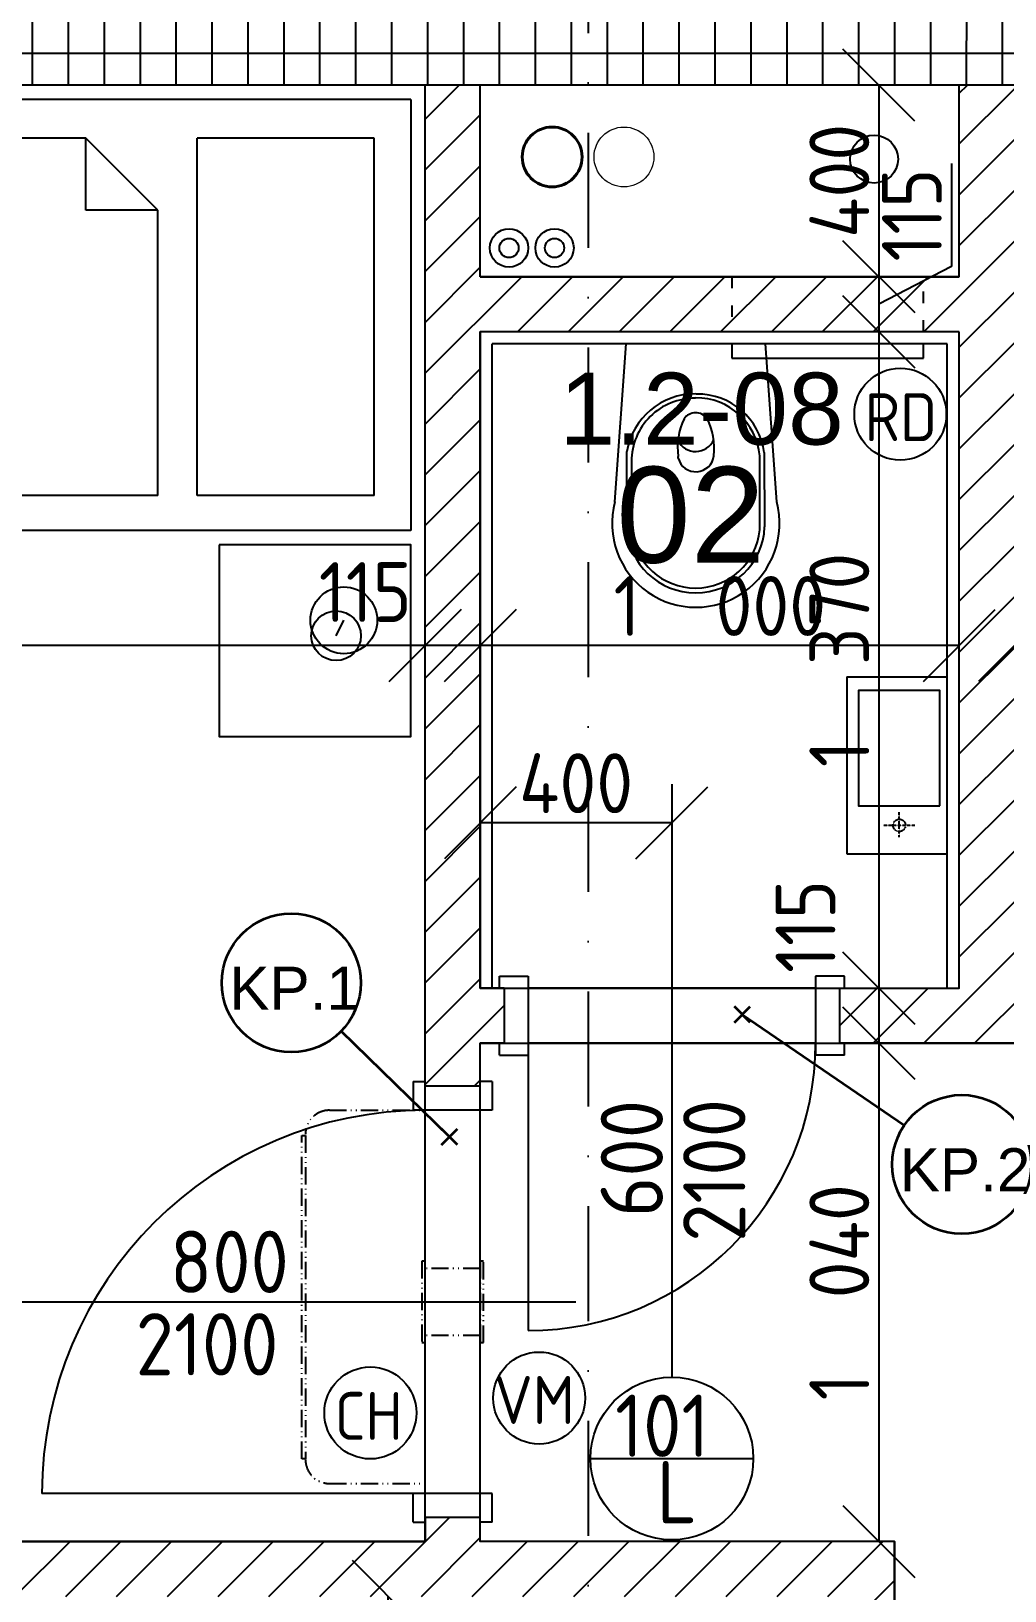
# Model space of a CAD drawing. Extents: x 4511820 to 5180432, y -1526536 to -944957.
# Drawn here: x 4984274 to 4986306, y -1335038 to -1331783 of the extents above; entities that cross this region are included whole.
import ezdxf

# ---------------------------------------------------------------- set-up
doc = ezdxf.new("R2010")
doc.units = 0
doc.header["$MEASUREMENT"] = 0
for name, pattern in [('ACAD_ISO03W100', [30, 12, -18]), ('ACAD_ISO12W100', [22, 12, -3, 0.5, -3, 0.5, -3]), ('BODKOCIARKOVANA_3', [5.6, 3, -1.3, 0, -1.3]), ('DASHED', [0.75, 0.5, -0.25])]:
    doc.linetypes.add(name, pattern=pattern)
doc.layers.get('0').update_dxf_attribs({"linetype": 'CONTINUOUS'})
doc.layers.get('Defpoints').update_dxf_attribs({"color": 61, "linetype": 'CONTINUOUS'})
for name, color, linetype in [('DVERE', 45, 'CONTINUOUS'), ('KÓTY', 4, 'CONTINUOUS'), ('MÚRY', 1, 'CONTINUOUS'), ('osi', 253, 'CONTINUOUS'), ('Plochy', 41, 'CONTINUOUS'), ('POPIS', 7, 'CONTINUOUS'), ('TENKÁ', 7, 'CONTINUOUS'), ('tzb', 153, 'CONTINUOUS'), ('Z-Kúrenie', 101, 'CONTINUOUS'), ('ZARIADENIE', 47, 'CONTINUOUS'), ('ZARIADOVACIE', 144, 'CONTINUOUS'), ('ZZ-chladenie', 133, 'CONTINUOUS'), ('zz-vetr', 52, 'CONTINUOUS'), ('ŠRAFY', 82, 'CONTINUOUS')]:
    doc.layers.add(name, color=color, linetype=linetype)
for name, color, linetype, lineweight in [('preklady', 74, 'CONTINUOUS', 35), ('zz-kanal-daždová', 136, 'CONTINUOUS', 40), ('zz-kanal-splaskova', 37, 'CONTINUOUS', 18)]:
    doc.layers.add(name, color=color, linetype=linetype, lineweight=lineweight)
doc.styles.add('ARIAL', font='arial.ttf')
doc.styles.add('STYLE1', font='isocp.shx')
doc.dimstyles.new('STANDARD-50', dxfattribs={"dimtxt": 125, "dimasz": 150, "dimexe": 10, "dimexo": 200, "dimgap": 20, "dimtad": 1, "dimdsep": 46, "dimlunit": 6, "dimtxsty": 'STYLE1', "dimblk1": 'OBLIQUE', "dimblk2": 'OBLIQUE', "dimsah": 1, "dimcen": 2.5, "dimse1": 1, "dimse2": 1, "dimadec": 0, "dimazin": 0, "dimtfac": 1, "dimtmove": 1, "dimatfit": 3, "dimldrblk": 'OBLIQUE', "dimfxl": 1, "dimtolj": 1, "dimtzin": 0, "dimarcsym": 0})
pattern_1 = [(45, (515270.5, 128041), (-53.0330086, 53.0330086), [])]

# ---------------------------------------------------------------- blocks, each defined once
blk = doc.blocks.new('JEDNOPOSTEL')
at = {"layer": 'ZARIADENIE', "ltscale": 0.25}
for p, q in [((4449069, -1322230.2), (4447069, -1322230.2)), ((4447069, -1323130.2), (4447069, -1322230.2)), ((4449069, -1322230.2), (4449069, -1323130.2)), ((4449069, -1323130.2), (4447069, -1323130.2)), ((4448913, -1323349.6), (4448929.1, -1323317.4))]:
    blk.add_line(p, q, dxfattribs=at)
at = {"layer": 'ZARIADENIE', "color": 76, "ltscale": 0.25}
for p, q in [((4448390.6, -1322311.3), (4447130.6, -1322311.3)), ((4447130.6, -1323056.9), (4447130.6, -1322311.3)), ((4448540.6, -1322461.3), (4448390.6, -1322311.3)), ((4448390.6, -1322461.3), (4448390.6, -1322311.3)), ((4448992.6, -1322311.3), (4448623.3, -1322311.3)), ((4448623.3, -1323056.9), (4448623.3, -1322311.3)), ((4448992.6, -1323056.9), (4448992.6, -1322311.3)), ((4448540.6, -1322461.3), (4448390.6, -1322461.3)), ((4448540.6, -1323056.9), (4448540.6, -1322461.3)), ((4448540.6, -1323056.9), (4447130.6, -1323056.9)), ((4448992.6, -1323056.9), (4448623.3, -1323056.9))]:
    blk.add_line(p, q, dxfattribs=at)
at = {"layer": 'ZARIADENIE'}
blk.add_lwpolyline([(4448669, -1323160.2), (4448669, -1323560.2), (4449069, -1323560.2), (4449069, -1323160.2)], close=True, dxfattribs=at)
at = {"layer": 'ZARIADENIE', "ltscale": 0.25}
for centre, radius in [((4448929.1, -1323317.4), 69.7), ((4448913, -1323349.6), 51.9)]:
    blk.add_circle(centre, radius, dxfattribs=at)
blk = doc.blocks.new('_OBLIQUE')
at = {"color": 0, "linetype": 'ByBlock'}
blk.add_line((-0.5, -0.5), (0.5, 0.5), dxfattribs=at)
blk = doc.blocks.new('*D22724')
at = {"layer": 'Defpoints', "color": 0}
for p in [(4986326, -1331895.2), (4989371, -1331895.2), (4989371, -1333065)]:
    blk.add_point(p, dxfattribs=at)
at = {"layer": 'KÓTY', "color": 0, "lineweight": -2}
blk.add_line((4986326, -1333065), (4989371, -1333065), dxfattribs=at)
at = {"layer": 'KÓTY', "color": 0, "linetype": 'ByBlock', "lineweight": -2, "xscale": 150, "yscale": 150, "zscale": 150, "rotation": 180}
blk.add_blockref('_OBLIQUE', (4986326, -1333065), dxfattribs=at)
at = {"layer": 'KÓTY', "color": 0, "linetype": 'ByBlock', "lineweight": -2, "xscale": 150, "yscale": 150, "zscale": 150}
blk.add_blockref('_OBLIQUE', (4989371, -1333065), dxfattribs=at)
at = {"layer": 'KÓTY', "color": 0, "insert": (4987848.5, -1332982.5), "char_height": 125, "attachment_point": 5, "style": 'STYLE1'}
blk.add_mtext('\\A1;3ﾠ045', dxfattribs=at)
blk = doc.blocks.new('*D22727')
at = {"layer": 'Defpoints', "color": 0}
for p in [(4985211, -1332410.2), (4986211, -1332410.2), (4985211, -1333065)]:
    blk.add_point(p, dxfattribs=at)
at = {"layer": 'KÓTY', "color": 0, "lineweight": -2}
blk.add_line((4986211, -1333065), (4985211, -1333065), dxfattribs=at)
at = {"layer": 'KÓTY', "color": 0, "linetype": 'ByBlock', "lineweight": -2, "xscale": 150, "yscale": 150, "zscale": 150, "rotation": 180}
blk.add_blockref('_OBLIQUE', (4985211, -1333065), dxfattribs=at)
at = {"layer": 'KÓTY', "color": 0, "linetype": 'ByBlock', "lineweight": -2, "xscale": 150, "yscale": 150, "zscale": 150}
blk.add_blockref('_OBLIQUE', (4986211, -1333065), dxfattribs=at)
at = {"layer": 'KÓTY', "color": 0, "insert": (4985711, -1332982.5), "char_height": 125, "attachment_point": 5, "style": 'STYLE1'}
blk.add_mtext('\\A1;1ﾠ000', dxfattribs=at)
blk = doc.blocks.new('*D22728')
at = {"layer": 'Defpoints', "color": 0}
for p in [(4985211, -1332410.2), (4985096, -1333065), (4985096, -1333065)]:
    blk.add_point(p, dxfattribs=at)
at = {"layer": 'KÓTY', "color": 0, "lineweight": -2}
blk.add_line((4985211, -1333065), (4985096, -1333065), dxfattribs=at)
at = {"layer": 'KÓTY', "color": 0, "linetype": 'ByBlock', "lineweight": -2, "xscale": 150, "yscale": 150, "zscale": 150, "rotation": 180}
blk.add_blockref('_OBLIQUE', (4985096, -1333065), dxfattribs=at)
at = {"layer": 'KÓTY', "color": 0, "linetype": 'ByBlock', "lineweight": -2, "xscale": 150, "yscale": 150, "zscale": 150}
blk.add_blockref('_OBLIQUE', (4985211, -1333065), dxfattribs=at)
at = {"layer": 'KÓTY', "color": 0, "insert": (4984971, -1332953.5), "char_height": 125, "attachment_point": 5, "style": 'STYLE1'}
blk.add_mtext('\\A1;115', dxfattribs=at)
blk = doc.blocks.new('*D22729')
at = {"layer": 'Defpoints', "color": 0}
for p in [(4980951, -1333065), (4980951, -1333065), (4985096, -1333065)]:
    blk.add_point(p, dxfattribs=at)
at = {"layer": 'KÓTY', "color": 0, "lineweight": -2}
blk.add_line((4985096, -1333065), (4980951, -1333065), dxfattribs=at)
at = {"layer": 'KÓTY', "color": 0, "linetype": 'ByBlock', "lineweight": -2, "xscale": 150, "yscale": 150, "zscale": 150, "rotation": 180}
blk.add_blockref('_OBLIQUE', (4980951, -1333065), dxfattribs=at)
at = {"layer": 'KÓTY', "color": 0, "linetype": 'ByBlock', "lineweight": -2, "xscale": 150, "yscale": 150, "zscale": 150}
blk.add_blockref('_OBLIQUE', (4985096, -1333065), dxfattribs=at)
at = {"layer": 'KÓTY', "color": 0, "insert": (4983023.5, -1332982.5), "char_height": 125, "attachment_point": 5, "style": 'STYLE1'}
blk.add_mtext('\\A1;4ﾠ145', dxfattribs=at)
blk = doc.blocks.new('*D22731')
at = {"layer": 'Defpoints', "color": 0}
for p in [(4984873, -1335050.2), (4985019, -1335050.2), (4984873, -1336255.2)]:
    blk.add_point(p, dxfattribs=at)
at = {"layer": 'KÓTY', "color": 0, "lineweight": -2}
blk.add_line((4985019, -1336255.2), (4985019, -1335050.2), dxfattribs=at)
at = {"layer": 'KÓTY', "color": 0, "linetype": 'ByBlock', "lineweight": -2, "xscale": 150, "yscale": 150, "zscale": 150}
for p, rotation in [((4985019, -1335050.2), 90), ((4985019, -1336255.2), 270)]:
    blk.add_blockref('_OBLIQUE', p, dxfattribs=dict(at, rotation=rotation))
at = {"layer": 'KÓTY', "color": 0, "insert": (4984936.5, -1335652.7), "char_height": 125, "attachment_point": 5, "rotation": 90, "style": 'STYLE1'}
blk.add_mtext('\\A1;1ﾠ205', dxfattribs=at)
blk = doc.blocks.new('*D22735')
at = {"layer": 'Defpoints', "color": 0}
for p in [(4985211, -1333435), (4985211, -1333487.5), (4985611, -1333487.5)]:
    blk.add_point(p, dxfattribs=at)
at = {"layer": 'KÓTY', "color": 0, "lineweight": -2}
blk.add_line((4985611, -1333435), (4985211, -1333435), dxfattribs=at)
at = {"layer": 'KÓTY', "color": 0, "linetype": 'ByBlock', "lineweight": -2, "xscale": 150, "yscale": 150, "zscale": 150, "rotation": 180}
blk.add_blockref('_OBLIQUE', (4985211, -1333435), dxfattribs=at)
at = {"layer": 'KÓTY', "color": 0, "linetype": 'ByBlock', "lineweight": -2, "xscale": 150, "yscale": 150, "zscale": 150}
blk.add_blockref('_OBLIQUE', (4985611, -1333435), dxfattribs=at)
at = {"layer": 'KÓTY', "color": 0, "insert": (4985411, -1333352.5), "char_height": 125, "attachment_point": 5, "style": 'STYLE1'}
blk.add_mtext('\\A1;400', dxfattribs=at)
blk = doc.blocks.new('*D22736')
at = {"layer": 'Defpoints', "color": 0}
for p in [(4986183.5, -1331895.2), (4986043, -1332295.2), (4986183.5, -1332295.2)]:
    blk.add_point(p, dxfattribs=at)
at = {"layer": 'KÓTY', "color": 0, "lineweight": -2}
blk.add_line((4986043, -1331895.2), (4986043, -1332295.2), dxfattribs=at)
at = {"layer": 'KÓTY', "color": 0, "linetype": 'ByBlock', "lineweight": -2, "xscale": 150, "yscale": 150, "zscale": 150}
for p, rotation in [((4986043, -1331895.2), 90), ((4986043, -1332295.2), 270)]:
    blk.add_blockref('_OBLIQUE', p, dxfattribs=dict(at, rotation=rotation))
at = {"layer": 'KÓTY', "color": 0, "insert": (4985960.5, -1332095.2), "char_height": 125, "attachment_point": 5, "rotation": 90, "style": 'STYLE1'}
blk.add_mtext('\\A1;400', dxfattribs=at)
blk = doc.blocks.new('*D22737')
at = {"layer": 'Defpoints', "color": 0}
for p in [(4986183.5, -1332295.2), (4986043, -1332410.2), (4986183.5, -1332410.2)]:
    blk.add_point(p, dxfattribs=at)
at = {"layer": 'KÓTY', "color": 0, "lineweight": -2}
for p, q in [((4986194.5, -1332059), (4986194.5, -1332274)), ((4986194.5, -1332274), (4986043, -1332352.7)), ((4986043, -1332295.2), (4986043, -1332410.2))]:
    blk.add_line(p, q, dxfattribs=at)
at = {"layer": 'KÓTY', "color": 0, "linetype": 'ByBlock', "lineweight": -2, "xscale": 150, "yscale": 150, "zscale": 150}
for p, rotation in [((4986043, -1332295.2), 90), ((4986043, -1332410.2), 270)]:
    blk.add_blockref('_OBLIQUE', p, dxfattribs=dict(at, rotation=rotation))
at = {"layer": 'KÓTY', "color": 0, "insert": (4986112, -1332166.5), "char_height": 125, "attachment_point": 5, "rotation": 90, "style": 'STYLE1'}
blk.add_mtext('\\A1;115', dxfattribs=at)
blk = doc.blocks.new('*D22738')
at = {"layer": 'Defpoints', "color": 0}
for p in [(4986183.5, -1332410.2), (4986043, -1333780.2), (4986183.5, -1333780.2)]:
    blk.add_point(p, dxfattribs=at)
at = {"layer": 'KÓTY', "color": 0, "lineweight": -2}
blk.add_line((4986043, -1332410.2), (4986043, -1333780.2), dxfattribs=at)
at = {"layer": 'KÓTY', "color": 0, "linetype": 'ByBlock', "lineweight": -2, "xscale": 150, "yscale": 150, "zscale": 150}
for p, rotation in [((4986043, -1332410.2), 90), ((4986043, -1333780.2), 270)]:
    blk.add_blockref('_OBLIQUE', p, dxfattribs=dict(at, rotation=rotation))
at = {"layer": 'KÓTY', "color": 0, "insert": (4985960.5, -1333095.2), "char_height": 125, "attachment_point": 5, "rotation": 90, "style": 'STYLE1'}
blk.add_mtext('\\A1;1ﾠ370', dxfattribs=at)
blk = doc.blocks.new('*D22739')
at = {"layer": 'Defpoints', "color": 0}
for p in [(4986183.5, -1333780.2), (4986043, -1333895.2), (4986183.5, -1333895.2)]:
    blk.add_point(p, dxfattribs=at)
at = {"layer": 'KÓTY', "color": 0, "lineweight": -2}
blk.add_line((4986043, -1333780.2), (4986043, -1333895.2), dxfattribs=at)
at = {"layer": 'KÓTY', "color": 0, "linetype": 'ByBlock', "lineweight": -2, "xscale": 150, "yscale": 150, "zscale": 150}
for p, rotation in [((4986043, -1333780.2), 90), ((4986043, -1333895.2), 270)]:
    blk.add_blockref('_OBLIQUE', p, dxfattribs=dict(at, rotation=rotation))
at = {"layer": 'KÓTY', "color": 0, "insert": (4985890, -1333651.5), "char_height": 125, "attachment_point": 5, "rotation": 90, "style": 'STYLE1'}
blk.add_mtext('\\A1;115', dxfattribs=at)
blk = doc.blocks.new('*D22740')
at = {"layer": 'Defpoints', "color": 0}
for p in [(4986183.5, -1333895.2), (4986043, -1334935.2), (4986048.5, -1334935.2)]:
    blk.add_point(p, dxfattribs=at)
at = {"layer": 'KÓTY', "color": 0, "lineweight": -2}
blk.add_line((4986043, -1333895.2), (4986043, -1334935.2), dxfattribs=at)
at = {"layer": 'KÓTY', "color": 0, "linetype": 'ByBlock', "lineweight": -2, "xscale": 150, "yscale": 150, "zscale": 150}
for p, rotation in [((4986043, -1333895.2), 90), ((4986043, -1334935.2), 270)]:
    blk.add_blockref('_OBLIQUE', p, dxfattribs=dict(at, rotation=rotation))
at = {"layer": 'KÓTY', "color": 0, "insert": (4985960.5, -1334415.2), "char_height": 125, "attachment_point": 5, "rotation": 90, "style": 'STYLE1'}
blk.add_mtext('\\A1;1ﾠ040', dxfattribs=at)
blk = doc.blocks.new('*D22741')
at = {"layer": 'Defpoints', "color": 0}
for p in [(4986336, -1333895.2), (4986434, -1333895.2), (4986076, -1338205.2)]:
    blk.add_point(p, dxfattribs=at)
at = {"layer": 'KÓTY', "color": 0, "lineweight": -2}
blk.add_line((4986434, -1338205.2), (4986434, -1333895.2), dxfattribs=at)
at = {"layer": 'KÓTY', "color": 0, "linetype": 'ByBlock', "lineweight": -2, "xscale": 150, "yscale": 150, "zscale": 150}
for p, rotation in [((4986434, -1333895.2), 90), ((4986434, -1338205.2), 270)]:
    blk.add_blockref('_OBLIQUE', p, dxfattribs=dict(at, rotation=rotation))
at = {"layer": 'KÓTY', "color": 0, "insert": (4986351.5, -1336050.2), "char_height": 125, "attachment_point": 5, "rotation": 90, "style": 'STYLE1'}
blk.add_mtext('\\A1;4ﾠ310', dxfattribs=at)
blk = doc.blocks.new('chlj3')
at = {"layer": 'ZZ-chladenie', "linetype": 'ACAD_ISO12W100', "ltscale": 3}
for p, q in [((5005195.8, -1151691.8), (5005395.8, -1151691.8)), ((5005195.8, -1152470.8), (5005395.8, -1152470.8))]:
    blk.add_line(p, q, dxfattribs=at)
blk.add_lwpolyline([(5005145.8, -1152419.2), (5005138.4, -1152419.2), (5005138.4, -1151744.5), (5005145.8, -1151744.5)], close=True, dxfattribs=at)
for centre, start, end in [((5005195.8, -1151741.8), 90, 180), ((5005195.8, -1152420.8), 180, 270)]:
    blk.add_arc(centre, 50, start, end, dxfattribs=at)

msp = doc.modelspace()

# ---------------------------------------------------------------- hatches: boundary and pattern name
at = {"layer": 'ŠRAFY', "ltscale": 0.25}
h = msp.add_hatch(dxfattribs=at)
h.set_pattern_fill('ANSI37', color=256, scale=600, angle=45)
h.set_pattern_definition([(90, (-3307273.674, 493071.734), (-75, 1e-14), []), (180, (-3307273.674, 493071.734), (-1e-14, -75), [])])
h.paths.add_polyline_path([(4989371, -1329880.191), (4989371, -1331455.191), (4989371, -1331480.191), (4989371, -1331595.191), (4986351, -1331595.191), (4986211, -1331595.191), (4985211, -1331595.191), (4985096, -1331595.191), (4984496, -1331595.191), (4983896, -1331595.191), (4982496, -1331595.191), (4980951, -1331595.191), (4980951, -1331895.191), (4985096, -1331895.191), (4985211, -1331895.191), (4986211, -1331895.191), (4986326, -1331895.191), (4986351, -1331895.191), (4986456, -1331895.191), (4989346, -1331895.191), (4989371, -1331895.191), (4989371, -1332010.191), (4989371, -1333755.191), (4989371, -1333780.191), (4989371, -1333895.191), (4989371, -1333945.191), (4989371, -1334545.191), (4989556, -1334545.191), (4989671, -1334545.191), (4989671, -1334245.191), (4989671, -1329245.191), (4989671, -1328945.191), (4989536, -1328945.191), (4989371, -1328945.191), (4989371, -1329765.191)])
h = msp.add_hatch(dxfattribs=at)
h.set_pattern_fill('ANSI31', color=256, scale=600, style=0)
h.set_pattern_definition(pattern_1)
h.paths.add_polyline_path([(4986211, -1331895.191), (4986211, -1332295.191), (4985211, -1332295.191), (4985211, -1331895.191), (4985096, -1331895.191), (4985096, -1333985.191), (4985211, -1333985.191), (4985211, -1333895.191), (4985261, -1333895.191), (4985261, -1333780.191), (4985211, -1333780.191), (4985211, -1332410.191), (4986211, -1332410.191), (4986211, -1333780.191), (4985961, -1333780.191), (4985961, -1333895.191), (4986711, -1333895.191), (4986711, -1333780.191), (4986326, -1333780.191), (4986326, -1331895.191)])
h = msp.add_hatch(dxfattribs=at)
h.set_pattern_fill('ANSI31', color=256, scale=600, style=0)
h.set_pattern_definition(pattern_1)
h.paths.add_polyline_path([(4980951, -1335050.191), (4985961, -1335050.191), (4985961, -1335805.191), (4986076, -1335805.191), (4986076, -1334935.191), (4985211, -1334935.191), (4985211, -1334885.191), (4985096, -1334885.191), (4985096, -1334935.191), (4980951, -1334935.191)])

# ---------------------------------------------------------------- linework, layer by layer
at = {"layer": 'DVERE', "ltscale": 0.25}
for p, q in [((4985611, -1333354.535), (4985611, -1334592.191)), ((4985251, -1333755.191), (4985311, -1333755.191)), ((4985251, -1333780.191), (4985251, -1333755.191)), ((4985311, -1333755.191), (4985311, -1333920.191)), ((4985971, -1333755.191), (4985911, -1333755.191)), ((4985911, -1333755.191), (4985911, -1333920.191)), ((4985971, -1333780.191), (4985971, -1333755.191)), ((4985911, -1333780.191), (4985311, -1333780.191)), ((4985251, -1333920.191), (4985251, -1333895.191)), ((4985911, -1333895.191), (4985311, -1333895.191)), ((4985311, -1333895.191), (4985311, -1334495.191)), ((4985971, -1333920.191), (4985971, -1333895.191)), ((4985251, -1333920.191), (4985311, -1333920.191)), ((4985971, -1333920.191), (4985911, -1333920.191)), ((4985071, -1333975.191), (4985071, -1334035.191)), ((4985071, -1333975.191), (4985096, -1333975.191)), ((4985236, -1333975.191), (4985211, -1333975.191)), ((4985236, -1333975.191), (4985236, -1334035.191)), ((4985236, -1334035.191), (4985071, -1334035.191)), ((4985096, -1334835.191), (4985096, -1334035.191)), ((4985211, -1334835.191), (4985211, -1334035.191)), ((4984008, -1334435.191), (4985410.656, -1334435.191)), ((4985441, -1334762.191), (4985781, -1334762.191)), ((4985096, -1334835.191), (4984296, -1334835.191)), ((4985071, -1334895.191), (4985071, -1334835.191)), ((4985236, -1334835.191), (4985071, -1334835.191)), ((4985236, -1334895.191), (4985236, -1334835.191)), ((4985071, -1334895.191), (4985096, -1334895.191)), ((4985236, -1334895.191), (4985211, -1334895.191))]:
    msp.add_line(p, q, dxfattribs=at)
msp.add_circle((4985611, -1334762.191), 170, dxfattribs=at)
for centre, radius, start, end in [((4985311, -1333895.191), 600, 270, 0), ((4985096, -1334835.191), 800, 90, 180)]:
    msp.add_arc(centre, radius, start, end, dxfattribs=at)
at = {"layer": 'MÚRY'}
for p, q in [((4985096, -1331895.191), (4980951, -1331895.191)), ((4985096, -1334935.191), (4980411, -1334935.191)), ((4986076, -1334935.191), (4985211, -1334935.191))]:
    msp.add_line(p, q, dxfattribs=at)
at = {"layer": 'MÚRY', "ltscale": 0.25}
for p, q in [((4985096, -1333985.191), (4985096, -1331895.191)), ((4986211, -1331895.191), (4985211, -1331895.191)), ((4985211, -1332295.191), (4985211, -1331895.191)), ((4986211, -1332295.191), (4986211, -1331895.191)), ((4986211, -1332295.191), (4986211, -1331895.191)), ((4985211, -1332295.191), (4986211, -1332295.191)), ((4985211, -1332295.191), (4986211, -1332295.191)), ((4986211, -1332295.191), (4985211, -1332295.191)), ((4985211, -1333780.191), (4985211, -1332410.191)), ((4986211, -1332410.191), (4985211, -1332410.191)), ((4986211, -1333780.191), (4986211, -1332410.191)), ((4985261, -1333780.191), (4985211, -1333780.191)), ((4985261, -1333780.191), (4985261, -1333895.191)), ((4985961, -1333780.191), (4985961, -1333895.191)), ((4985961, -1333780.191), (4986211, -1333780.191)), ((4985211, -1333985.191), (4985211, -1333895.191)), ((4985211, -1333985.191), (4985211, -1333895.191)), ((4985261, -1333895.191), (4985211, -1333895.191)), ((4986711, -1333895.191), (4985961, -1333895.191)), ((4985211, -1333985.191), (4985096, -1333985.191)), ((4985096, -1334885.191), (4985096, -1334935.191)), ((4985211, -1334885.191), (4985096, -1334885.191)), ((4985211, -1334935.191), (4985211, -1334885.191)), ((4986076, -1334935.191), (4986076, -1335805.191))]:
    msp.add_line(p, q, dxfattribs=at)
at = {"layer": 'osi', "linetype": 'BODKOCIARKOVANA_3', "ltscale": 80}
msp.add_line((4985436, -1310038), (4985436, -1347555.191), dxfattribs=at)
at = {"layer": 'Plochy'}
for points in [[(4985096, -1331895.191), (4980951, -1331895.191), (4980951, -1334935.191), (4985096, -1334935.191)], [(4986211, -1332410.191), (4985211, -1332410.191), (4985211, -1333780.191), (4986211, -1333780.191)], [(4988081, -1338205.191), (4987326, -1338205.191), (4987326, -1338505.191), (4986076, -1338505.191), (4986076, -1334935.191), (4985211, -1334935.191), (4985211, -1333895.191), (4988081, -1333895.191), (4988081, -1336145.191), (4987446, -1336145.191), (4987446, -1336270.191), (4988081, -1336270.191)]]:
    msp.add_lwpolyline(points, close=True, dxfattribs=at)
at = {"layer": 'preklady'}
for p, q in [((4985741.382, -1333852.116), (4985774.616, -1333818.882)), ((4985774.617, -1333852.117), (4985741.383, -1333818.883)), ((4985758, -1333835.5), (4986096.248, -1334066.433)), ((4985146.882, -1334090.882), (4984920.388, -1333870.346)), ((4985130.265, -1334107.499), (4985163.499, -1334074.265)), ((4985163.5, -1334107.5), (4985130.266, -1334074.266))]:
    msp.add_line(p, q, dxfattribs=at)
at = {"layer": 'preklady', "ltscale": 0.25}
for centre in [(4984816.5, -1333769.191), (4986216, -1334148.191)]:
    msp.add_circle(centre, 145, dxfattribs=at)
at = {"layer": 'TENKÁ'}
for p, q in [((4985211, -1331895.191), (4985096, -1331895.191)), ((4986326, -1331895.191), (4986211, -1331895.191))]:
    msp.add_line(p, q, dxfattribs=at)
at = {"layer": 'TENKÁ', "ltscale": 0.25}
for p, q in [((4986186, -1332435.191), (4985236, -1332435.191)), ((4985236, -1333780.191), (4985236, -1332435.191)), ((4986186, -1333780.191), (4986186, -1332435.191))]:
    msp.add_line(p, q, dxfattribs=at)
at = {"layer": 'tzb', "linetype": 'ACAD_ISO03W100', "ltscale": 2}
for p, q in [((4985736, -1332295.191), (4985736, -1332410.191)), ((4986136, -1332410.191), (4986136, -1332295.191))]:
    msp.add_line(p, q, dxfattribs=at)
at = {"layer": 'tzb'}
for p, q in [((4985736, -1332435.191), (4985736, -1332465.191)), ((4986136, -1332465.191), (4986136, -1332435.191)), ((4985736, -1332465.191), (4986136, -1332465.191))]:
    msp.add_line(p, q, dxfattribs=at)
msp.add_circle((4986087.895, -1332582.187), 96, dxfattribs=at)
at = {"layer": 'Z-Kúrenie'}
for centre, radius in [((4985271, -1332235.191), 40), ((4985271, -1332235.191), 20), ((4985366, -1332235.191), 40), ((4985366, -1332235.191), 20)]:
    msp.add_circle(centre, radius, dxfattribs=at)
at = {"layer": 'ZARIADOVACIE'}
for p, q in [((4985492.186, -1332765.19), (4985515.262, -1332435.191)), ((4985829.813, -1332765.19), (4985806.737, -1332435.191)), ((4985516.782, -1332817.481), (4985516.782, -1332660.072)), ((4985526.637, -1332680.834), (4985526.637, -1332823.655)), ((4985794.647, -1332823.655), (4985794.647, -1332668.994)), ((4985803.544, -1332662.326), (4985804.67, -1332817.481))]:
    msp.add_line(p, q, dxfattribs=at)
at = {"layer": 'ZARIADOVACIE', "linetype": 'Continuous'}
for p, q in [((4985662.698, -1332540.071), (4985659.881, -1332539.508)), ((4985661, -1332548.16), (4985660.104, -1332548.981)), ((4985624.435, -1332674.189), (4985624.274, -1332670.479)), ((4985976, -1333130.191), (4985976, -1333500.191)), ((4985976, -1333130.191), (4986186, -1333130.191)), ((4985976, -1333500.191), (4986186, -1333500.191))]:
    msp.add_line(p, q, dxfattribs=at)
at = {"layer": 'ZARIADOVACIE', "linetype": 'DASHED'}
for p, q in [((4986085.438, -1333465.09), (4986085.438, -1333413.056)), ((4986118.302, -1333440.443), (4986052.575, -1333440.443))]:
    msp.add_line(p, q, dxfattribs=at)
at = {"layer": 'ZARIADOVACIE', "linetype": 'Continuous'}
msp.add_lwpolyline([(4986170.274, -1333399.622), (4986170.274, -1333159.295), (4986000.602, -1333159.295), (4986000.602, -1333399.622)], close=True, dxfattribs=at)
at = {"layer": 'ZARIADOVACIE', "linetype": 'DASHED'}
msp.add_circle((4986085.752, -1333440.443), 12.931, dxfattribs=at)
at = {"layer": 'ZARIADOVACIE', "linetype": 'Continuous'}
for centre, radius, start, end in [((4985659.563, -1332684.335), 144.828, 89.874094, 170.355814), ((4985658.52, -1332680.855), 131.883, 89.311779, 179.990871), ((4985661.93, -1332681.457), 133.3, 5.364578, 90.399907), ((4985664.051, -1332680.772), 140.707, 7.532963, 90.550993), ((4985660.504, -1332608.899), 29.701, 36.344037, 144.266205), ((4985761.113, -1332651.1), 138.205, 154.477977, 188.060779), ((4985565.226, -1332653.109), 134.275, 353.23165, 27.408649), ((4985660.431, -1332618.789), 41.261, 206.767028, 336.409044), ((4985661, -1332664.504), 37.825, 194.836199, 353.274318), ((4985661, -1332810.423), 174.768, 165.000166, 15.000097), ((4985660.726, -1332811.107), 144.085, 182.535471, 357.464529), ((4985660.642, -1332810.547), 134.645, 185.586614, 354.413386)]:
    msp.add_arc(centre, radius, start, end, dxfattribs=at)
at = {"layer": 'ZZ-chladenie'}
msp.add_circle((4984981.537, -1334666.979), 96, dxfattribs=at)
at = {"layer": 'zz-kanal-daždová'}
msp.add_circle((4985361, -1332045.191), 62.5, dxfattribs=at)
at = {"layer": 'zz-kanal-splaskova'}
msp.add_circle((4985511, -1332045.191), 62.5, dxfattribs=at)
at = {"layer": 'zz-vetr', "linetype": 'ACAD_ISO12W100', "lineweight": -2, "ltscale": 3}
for p, q in [((4985211, -1334365.191), (4985096, -1334365.191)), ((4985211, -1334505.191), (4985096, -1334505.191))]:
    msp.add_line(p, q, dxfattribs=at)
for points in [[(4985089, -1334520.191), (4985096, -1334520.191), (4985096, -1334350.191), (4985089, -1334350.191)], [(4985211, -1334520.191), (4985218, -1334520.191), (4985218, -1334350.191), (4985211, -1334350.191)]]:
    msp.add_lwpolyline(points, close=True, dxfattribs=at)
at = {"layer": 'zz-vetr'}
for centre, radius in [((4986033.091, -1332049.692), 50), ((4985333.948, -1334635.891), 96), ((4985333.948, -1334635.891), 96)]:
    msp.add_circle(centre, radius, dxfattribs=at)

# ---------------------------------------------------------------- block references
at = {"layer": 'ZARIADENIE', "color": 2}
msp.add_blockref('JEDNOPOSTEL', (535997, -9695), dxfattribs=at)
at = {"layer": 'ZZ-chladenie'}
msp.add_blockref('chlj3', (-20299.821, -182343.421), dxfattribs=at)

# ---------------------------------------------------------------- texts
at = {"layer": 'DVERE', "style": 'STYLE1'}
for s, p in [('101', (4985492.47, -1334758.691)), ('L', (4985579.47, -1334897.328))]:
    msp.add_text(s, height=130, dxfattribs=at).set_placement(p)
at = {"layer": 'POPIS', "lineweight": 40, "ltscale": 0.25, "style": 'ARIAL'}
for s, height, p in [('1.2-08', 150, (4985375.911, -1332645.579)), ('02', 200, (4985494.829, -1332892.079))]:
    msp.add_text(s, height=height, dxfattribs=at).set_placement(p)
at = {"layer": 'preklady', "linetype": 'Continuous', "lineweight": 20, "style": 'ARIAL'}
for s, p in [('KP.1', (4984687.236, -1333825.448)), ('KP.2', (4986086.736, -1334204.448))]:
    msp.add_text(s, height=90, dxfattribs=at).set_placement(p)
at = {"layer": 'TENKÁ', "linetype": 'Continuous', "style": 'STYLE1'}
for s, p in [('600', (4985592.417, -1334258.106)), ('2100', (4985764.524, -1334309.88))]:
    msp.add_text(s, height=130, rotation=90, dxfattribs=at).set_placement(p)
for s, p in [('800', (4984563.207, -1334416.608)), ('2100', (4984491.557, -1334588.716))]:
    msp.add_text(s, height=130, dxfattribs=at).set_placement(p)
at = {"layer": 'tzb', "style": 'STYLE1'}
msp.add_text('RD', height=100, dxfattribs=at).set_placement((4986013.268, -1332638.387))
at = {"layer": 'ZZ-chladenie', "style": 'STYLE1'}
msp.add_text('CH', height=100, dxfattribs=at).set_placement((4984906.909, -1334723.178))
at = {"layer": 'zz-vetr', "style": 'STYLE1'}
msp.add_text('VM', height=100, dxfattribs=at).set_placement((4985239.641, -1334689.904))
msp.add_text('VM', height=100, dxfattribs=at).set_placement((4985239.641, -1334689.904))

# ---------------------------------------------------------------- dimensions: what is measured, and where the dimension line sits
at = {"layer": 'KÓTY'}
for base, p1, p2, picture, middle in [((4986043, -1332295.191), (4986183.5, -1331895.191), (4986183.5, -1332295.191), '*D22736', (4985960.5, -1332095.191)), ((4986043, -1333780.191), (4986183.5, -1332410.191), (4986183.5, -1333780.191), '*D22738', (4985960.457, -1333095.191)), ((4986043, -1334935.191), (4986183.5, -1333895.191), (4986048.5, -1334935.191), '*D22740', (4985960.457, -1334415.191)), ((4986434, -1333895.191), (4986076, -1338205.191), (4986336, -1333895.191), '*D22741', (4986351.457, -1336050.191)), ((4985019, -1335050.191), (4984873, -1336255.191), (4984873, -1335050.191), '*D22731', (4984936.457, -1335652.691))]:
    dim = msp.add_linear_dim(base=base, p1=p1, p2=p2, angle=90, dimstyle='STANDARD-50', dxfattribs=at)
    dim.commit()
    dim.dimension.update_dxf_attribs({"geometry": picture, "text_midpoint": middle})
for base, p1, p2, picture, middle in [((4989371, -1333065), (4986326, -1331895.191), (4989371, -1331895.191), '*D22724', (4987848.5, -1332982.457)), ((4985211, -1333065), (4986211, -1332410.191), (4985211, -1332410.191), '*D22727', (4985711, -1332982.457)), ((4980951, -1333065), (4985096, -1333065), (4980951, -1333065), '*D22729', (4983023.5, -1332982.457)), ((4985211, -1333435), (4985611, -1333487.535), (4985211, -1333487.535), '*D22735', (4985411, -1333352.5))]:
    dim = msp.add_linear_dim(base=base, p1=p1, p2=p2, dimstyle='STANDARD-50', dxfattribs=at)
    dim.commit()
    dim.dimension.update_dxf_attribs({"geometry": picture, "text_midpoint": middle})
for base, p1, p2, picture, middle in [((4986043, -1332410.191), (4986183.5, -1332295.191), (4986183.5, -1332410.191), '*D22737', (4986194.5, -1332254)), ((4986043, -1333895.191), (4986183.5, -1333780.191), (4986183.5, -1333895.191), '*D22739', (4985972.5, -1333651.5))]:
    dim = msp.add_linear_dim(base=base, p1=p1, p2=p2, angle=90, dimstyle='STANDARD-50', dxfattribs=at)
    dim.commit()
    dim.dimension.update_dxf_attribs({"geometry": picture, "text_midpoint": middle, "dimtype": 160})
dim = msp.add_linear_dim(base=(4985096, -1333065), p1=(4985211, -1332410.191), p2=(4985096, -1333065), dimstyle='STANDARD-50', dxfattribs=at)
dim.commit()
dim.dimension.update_dxf_attribs({"geometry": '*D22728', "text_midpoint": (4984971, -1333036), "dimtype": 160})

doc.saveas('drawing.dxf')
